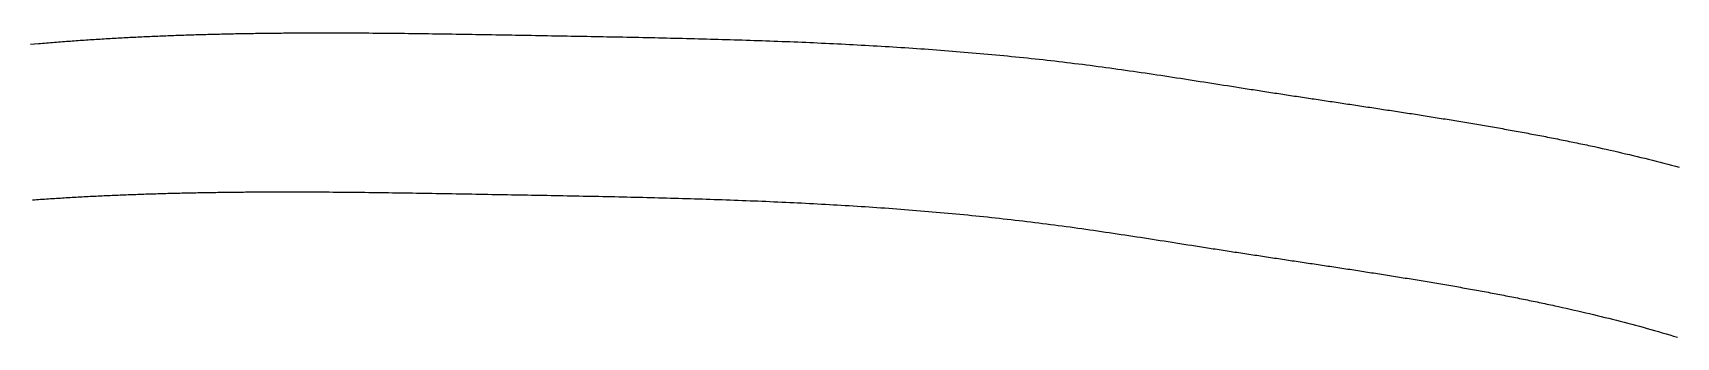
# Model space of a CAD drawing. Extents: x 0 to 145, y 2 to 120.
# Drawn here: x 62 to 103.29, y 13.56 to 21.22 of the extents above; entities that cross this region are included whole.
import ezdxf

# ---------------------------------------------------------------- set-up
doc = ezdxf.new("R2010")
doc.units = 0

# ---------------------------------------------------------------- blocks, each defined once
blk = doc.blocks.new('WIRE')
at = {"layer": 'CurvedLineMid', "color": 0}
for points in [[(61.991366, 17.017289), (62.041267, 17.02092)], [(62.041267, 17.02092), (62.091178, 17.024473)], [(62.091178, 17.024473), (62.141088, 17.028027)], [(62.141088, 17.028027), (62.191007, 17.031502)], [(62.191007, 17.031502), (62.240926, 17.034978)], [(62.240926, 17.034978), (62.290854, 17.038377)], [(62.290854, 17.038377), (62.340782, 17.041777)], [(62.340782, 17.041777), (62.390718, 17.0451)], [(62.390718, 17.0451), (62.440654, 17.048423)], [(62.440654, 17.048423), (62.490598, 17.051671)], [(62.490598, 17.051671), (62.540542, 17.054919)], [(62.540542, 17.054919), (62.590494, 17.058093)], [(62.590494, 17.058093), (62.640446, 17.061266)], [(62.640446, 17.061266), (62.690405, 17.064366)], [(62.690405, 17.064366), (62.740365, 17.067465)], [(62.740365, 17.067465), (62.790332, 17.070491)], [(62.790332, 17.070491), (62.840299, 17.073517)], [(62.840299, 17.073517), (62.890273, 17.076471)], [(62.890273, 17.076471), (62.940247, 17.079425)], [(62.940247, 17.079425), (62.990228, 17.082307)], [(62.990228, 17.082307), (63.040209, 17.085188)], [(63.040209, 17.085188), (63.090196, 17.087999)], [(63.090196, 17.087999), (63.140183, 17.090809)], [(63.140183, 17.090809), (63.190176, 17.093549)], [(63.190176, 17.093549), (63.24017, 17.096289)], [(63.24017, 17.096289), (63.290169, 17.098958)], [(63.290169, 17.098958), (63.340169, 17.101628)], [(63.340169, 17.101628), (63.390174, 17.104229)], [(63.390174, 17.104229), (63.440179, 17.10683)], [(63.440179, 17.10683), (63.49019, 17.109362)], [(63.49019, 17.109362), (63.540201, 17.111894)], [(63.540201, 17.111894), (63.590217, 17.114358)], [(63.590217, 17.114358), (63.640233, 17.116822)], [(63.640233, 17.116822), (63.690253, 17.119218)], [(63.690253, 17.119218), (63.740274, 17.121615)], [(63.740274, 17.121615), (63.7903, 17.123946)], [(63.7903, 17.123946), (63.840325, 17.126276)], [(63.840325, 17.126276), (63.890355, 17.12854)], [(63.890355, 17.12854), (63.940385, 17.130804)], [(63.940385, 17.130804), (63.99042, 17.133003)], [(63.99042, 17.133003), (64.040454, 17.135202)], [(64.040454, 17.135202), (64.090492, 17.137336)], [(64.090492, 17.137336), (64.14053, 17.139471)], [(64.14053, 17.139471), (64.190572, 17.141541)], [(64.190572, 17.141541), (64.240613, 17.143612)], [(64.240613, 17.143612), (64.290658, 17.145619)], [(64.290658, 17.145619), (64.340703, 17.147627)], [(64.340703, 17.147627), (64.390751, 17.149572)], [(64.390751, 17.149572), (64.440799, 17.151516)], [(64.440799, 17.151516), (64.49085, 17.153399)], [(64.49085, 17.153399), (64.540901, 17.155281)], [(64.540901, 17.155281), (64.590954, 17.157103)], [(64.590954, 17.157103), (64.641008, 17.158924)], [(64.641008, 17.158924), (64.691064, 17.160685)], [(64.691064, 17.160685), (64.74112, 17.162446)], [(64.74112, 17.162446), (64.791178, 17.164147)], [(64.791178, 17.164147), (64.841236, 17.165848)], [(64.841236, 17.165848), (64.891295, 17.167489)], [(64.891295, 17.167489), (64.941355, 17.169131)], [(64.941355, 17.169131), (64.991416, 17.170714)], [(64.991416, 17.170714), (65.041478, 17.172297)], [(65.041478, 17.172297), (65.09154, 17.173822)], [(65.09154, 17.173822), (65.141603, 17.175347)], [(65.141603, 17.175347), (65.191666, 17.176815)], [(65.191666, 17.176815), (65.24173, 17.178283)], [(65.24173, 17.178283), (65.291794, 17.179694)], [(65.291794, 17.179694), (65.341858, 17.181105)], [(65.341858, 17.181105), (65.391923, 17.182461)], [(65.391923, 17.182461), (65.441988, 17.183816)], [(65.441988, 17.183816), (65.492053, 17.185116)], [(65.492053, 17.185116), (65.542118, 17.186416)], [(65.542118, 17.186416), (65.592183, 17.187662)], [(65.592183, 17.187662), (65.642248, 17.188907)], [(65.642248, 17.188907), (65.692312, 17.190099)], [(65.692312, 17.190099), (65.742377, 17.19129)], [(65.742377, 17.19129), (65.792441, 17.192428)], [(65.792441, 17.192428), (65.842505, 17.193567)], [(65.842505, 17.193567), (65.892568, 17.194653)], [(65.892568, 17.194653), (65.942632, 17.195738)], [(65.942632, 17.195738), (65.992694, 17.196772)], [(65.992694, 17.196772), (66.042756, 17.197806)], [(66.042756, 17.197806), (66.092816, 17.198788)], [(66.092816, 17.198788), (66.142877, 17.199771)], [(66.142877, 17.199771), (66.192937, 17.200702)], [(66.192937, 17.200702), (66.242996, 17.201634)], [(66.242996, 17.201634), (66.293053, 17.202516)], [(66.293053, 17.202516), (66.34311, 17.203398)], [(66.34311, 17.203398), (66.393165, 17.204231)], [(66.393165, 17.204231), (66.443221, 17.205064)], [(66.443221, 17.205064), (66.493274, 17.205848)], [(66.493274, 17.205848), (66.543326, 17.206632)], [(66.543326, 17.206632), (66.593376, 17.207368)], [(66.593376, 17.207368), (66.643426, 17.208104)], [(66.643426, 17.208104), (66.693473, 17.208793)], [(66.693473, 17.208793), (66.743521, 17.209482)], [(66.743521, 17.209482), (66.793565, 17.210124)], [(66.793565, 17.210124), (66.843609, 17.210767)], [(66.843609, 17.210767), (66.893649, 17.211363)], [(66.893649, 17.211363), (66.94369, 17.211959)], [(66.94369, 17.211959), (66.993726, 17.212511)], [(66.993726, 17.212511), (67.043763, 17.213062)], [(67.043763, 17.213062), (67.093796, 17.213569)], [(67.093796, 17.213569), (67.143829, 17.214075)], [(67.143829, 17.214075), (67.193857, 17.214537)], [(67.193857, 17.214537), (67.243886, 17.215)], [(67.243886, 17.215), (67.29391, 17.215419)], [(67.29391, 17.215419), (67.343934, 17.215839)], [(67.343934, 17.215839), (67.393953, 17.216216)], [(67.393953, 17.216216), (67.443973, 17.216592)], [(67.443973, 17.216592), (67.493987, 17.216927)], [(67.493987, 17.216927), (67.544001, 17.217262)], [(67.544001, 17.217262), (67.59401, 17.217555)], [(67.59401, 17.217555), (67.644019, 17.217849)], [(67.644019, 17.217849), (67.694023, 17.218102)], [(67.694023, 17.218102), (67.744026, 17.218355)], [(67.744026, 17.218355), (67.844021, 17.218781)], [(67.844021, 17.218781), (67.944005, 17.219128)], [(67.944005, 17.219128), (68.043975, 17.219399)], [(68.043975, 17.219399), (68.143932, 17.219593)], [(68.143932, 17.219593), (68.243876, 17.219713)], [(68.243876, 17.219713), (68.343805, 17.21976)], [(68.343805, 17.21976), (68.443719, 17.219735)], [(68.443719, 17.219735), (68.543618, 17.21964)], [(68.543618, 17.21964), (68.643502, 17.219475)], [(68.643502, 17.219475), (68.74337, 17.219243)], [(68.74337, 17.219243), (68.843224, 17.218944)], [(68.843224, 17.218944), (68.943063, 17.21858)], [(68.943063, 17.21858), (69.042888, 17.218154)], [(69.042888, 17.218154), (69.1427, 17.217665)], [(69.1427, 17.217665), (69.242499, 17.217116)], [(69.242499, 17.217116), (69.342286, 17.216508)], [(69.342286, 17.216508), (69.442061, 17.215842)], [(69.442061, 17.215842), (69.541825, 17.21512)], [(69.541825, 17.21512), (69.641577, 17.214344)], [(69.641577, 17.214344), (69.74132, 17.213514)], [(69.74132, 17.213514), (69.841052, 17.212633)], [(69.841052, 17.212633), (69.940775, 17.211702)], [(69.940775, 17.211702), (70.040489, 17.210722)], [(70.040489, 17.210722), (70.140194, 17.209694)], [(70.140194, 17.209694), (70.239892, 17.208621)], [(70.239892, 17.208621), (70.339582, 17.207503)], [(70.339582, 17.207503), (70.439265, 17.206343)], [(70.439265, 17.206343), (70.538941, 17.205141)], [(70.538941, 17.205141), (70.638612, 17.203898)], [(70.638612, 17.203898), (70.738277, 17.202618)], [(70.738277, 17.202618), (70.837937, 17.2013)], [(70.837937, 17.2013), (70.937592, 17.199946)], [(70.937592, 17.199946), (71.037243, 17.198559)], [(71.037243, 17.198559), (71.136891, 17.197138)], [(71.136891, 17.197138), (71.236535, 17.195686)], [(71.236535, 17.195686), (71.336177, 17.194205)], [(71.336177, 17.194205), (71.435817, 17.192695)], [(71.435817, 17.192695), (71.535455, 17.191158)], [(71.535455, 17.191158), (71.635092, 17.189596)], [(71.635092, 17.189596), (71.734729, 17.18801)], [(71.734729, 17.18801), (71.834365, 17.186401)], [(71.834365, 17.186401), (71.934001, 17.184771)], [(71.934001, 17.184771), (72.033638, 17.183121)], [(72.033638, 17.183121), (72.133277, 17.181454)], [(72.133277, 17.181454), (72.232917, 17.179769)], [(72.232917, 17.179769), (72.33256, 17.17807)], [(72.33256, 17.17807), (72.432205, 17.176356)], [(72.432205, 17.176356), (72.531853, 17.17463)], [(72.531853, 17.17463), (72.631505, 17.172894)], [(72.631505, 17.172894), (72.731162, 17.171148)], [(72.731162, 17.171148), (72.830823, 17.169394)], [(72.830823, 17.169394), (72.930489, 17.167633)], [(72.930489, 17.167633), (73.030161, 17.165867)], [(73.030161, 17.165867), (73.129839, 17.164098)], [(73.129839, 17.164098), (73.229523, 17.162327)], [(73.229523, 17.162327), (73.329215, 17.160555)], [(73.329215, 17.160555), (73.428914, 17.158784)], [(73.428914, 17.158784), (73.528622, 17.157015)], [(73.528622, 17.157015), (73.628338, 17.155249)], [(73.628338, 17.155249), (73.728062, 17.153487)], [(73.728062, 17.153487), (73.827795, 17.151727)], [(73.827795, 17.151727), (73.927536, 17.149968)], [(73.927536, 17.149968), (74.027284, 17.148208)], [(74.027284, 17.148208), (74.127041, 17.146447)], [(74.127041, 17.146447), (74.226804, 17.144683)], [(74.226804, 17.144683), (74.326575, 17.142916)], [(74.326575, 17.142916), (74.426353, 17.141144)], [(74.426353, 17.141144), (74.526137, 17.139365)], [(74.526137, 17.139365), (74.625928, 17.137579)], [(74.625928, 17.137579), (74.725725, 17.135785)], [(74.725725, 17.135785), (74.825528, 17.133981)], [(74.825528, 17.133981), (74.925337, 17.132166)], [(74.925337, 17.132166), (75.025151, 17.130339)], [(75.025151, 17.130339), (75.124971, 17.128499)], [(75.124971, 17.128499), (75.224795, 17.126644)], [(75.224795, 17.126644), (75.324625, 17.124774)], [(75.324625, 17.124774), (75.424459, 17.122887)], [(75.424459, 17.122887), (75.524297, 17.120983)], [(75.524297, 17.120983), (75.62414, 17.119059)], [(75.62414, 17.119059), (75.723986, 17.117114)], [(75.723986, 17.117114), (75.823836, 17.115149)], [(75.823836, 17.115149), (75.92369, 17.113161)], [(75.92369, 17.113161), (76.023546, 17.111149)], [(76.023546, 17.111149), (76.123406, 17.109112)], [(76.123406, 17.109112), (76.223268, 17.107048)], [(76.223268, 17.107048), (76.323133, 17.104958)], [(76.323133, 17.104958), (76.423, 17.102839)], [(76.423, 17.102839), (76.52287, 17.10069)], [(76.52287, 17.10069), (76.62274, 17.098511)], [(76.62274, 17.098511), (76.722613, 17.096299)], [(76.722613, 17.096299), (76.822487, 17.094054)], [(76.822487, 17.094054), (76.922362, 17.091775)], [(76.922362, 17.091775), (77.022237, 17.089461)], [(77.022237, 17.089461), (77.122114, 17.087109)], [(77.122114, 17.087109), (77.221991, 17.08472)], [(77.221991, 17.08472), (77.321868, 17.082291)], [(77.321868, 17.082291), (77.421744, 17.079823)], [(77.421744, 17.079823), (77.521621, 17.077312)], [(77.521621, 17.077312), (77.621497, 17.07476)], [(77.621497, 17.07476), (77.721372, 17.072163)], [(77.721372, 17.072163), (77.821247, 17.069521)], [(77.821247, 17.069521), (77.92112, 17.066834)], [(77.92112, 17.066834), (78.020991, 17.064099)], [(78.020991, 17.064099), (78.120861, 17.061315)], [(78.120861, 17.061315), (78.220729, 17.058482)], [(78.220729, 17.058482), (78.320595, 17.055598)], [(78.320595, 17.055598), (78.420458, 17.052662)], [(78.420458, 17.052662), (78.520319, 17.049672)], [(78.520319, 17.049672), (78.620177, 17.046629)], [(78.620177, 17.046629), (78.720032, 17.043529)], [(78.720032, 17.043529), (78.819883, 17.040373)], [(78.819883, 17.040373), (78.919731, 17.037159)], [(78.919731, 17.037159), (79.019575, 17.033886)], [(79.019575, 17.033886), (79.119416, 17.030553)], [(79.119416, 17.030553), (79.219251, 17.027158)], [(79.219251, 17.027158), (79.319083, 17.023701)], [(79.319083, 17.023701), (79.41891, 17.02018)], [(79.41891, 17.02018), (79.518731, 17.016594)], [(79.518731, 17.016594), (79.618548, 17.012942)], [(79.618548, 17.012942), (79.718359, 17.009222)], [(79.718359, 17.009222), (79.818164, 17.005434)], [(79.818164, 17.005434), (79.917964, 17.001576)], [(79.917964, 17.001576), (80.017757, 16.997648)], [(80.017757, 16.997648), (80.117544, 16.993647)], [(80.117544, 16.993647), (80.217325, 16.989573)], [(80.217325, 16.989573), (80.317099, 16.985425)], [(80.317099, 16.985425), (80.416865, 16.981201)], [(80.416865, 16.981201), (80.516625, 16.976901)], [(80.516625, 16.976901), (80.616377, 16.972522)], [(80.616377, 16.972522), (80.716121, 16.968065)], [(80.716121, 16.968065), (80.815857, 16.963527)], [(80.815857, 16.963527), (80.915585, 16.958908)], [(80.915585, 16.958908), (81.015304, 16.954206)], [(81.015304, 16.954206), (81.115015, 16.94942)], [(81.115015, 16.94942), (81.214717, 16.94455)], [(81.214717, 16.94455), (81.31441, 16.939593)], [(81.31441, 16.939593), (81.414093, 16.934549)], [(81.414093, 16.934549), (81.513767, 16.929417)], [(81.513767, 16.929417), (81.613431, 16.924194)], [(81.613431, 16.924194), (81.713085, 16.918881)], [(81.713085, 16.918881), (81.812728, 16.913476)], [(81.812728, 16.913476), (81.912361, 16.907978)], [(81.912361, 16.907978), (82.011983, 16.902385)], [(82.011983, 16.902385), (82.111595, 16.896697)], [(82.111595, 16.896697), (82.211195, 16.890912)], [(82.211195, 16.890912), (82.310783, 16.885029)], [(82.310783, 16.885029), (82.41036, 16.879047)], [(82.41036, 16.879047), (82.509925, 16.872965)], [(82.509925, 16.872965), (82.609477, 16.866782)], [(82.609477, 16.866782), (82.709018, 16.860495)], [(82.709018, 16.860495), (82.808546, 16.854105)], [(82.808546, 16.854105), (82.90806, 16.84761)], [(82.90806, 16.84761), (83.007562, 16.841009)], [(83.007562, 16.841009), (83.10705, 16.834301)], [(83.10705, 16.834301), (83.206525, 16.827484)], [(83.206525, 16.827484), (83.305986, 16.820557)], [(83.305986, 16.820557), (83.405433, 16.81352)], [(83.405433, 16.81352), (83.504866, 16.80637)], [(83.504866, 16.80637), (83.604284, 16.799108)], [(83.604284, 16.799108), (83.703688, 16.791731)], [(83.703688, 16.791731), (83.803076, 16.784238)], [(83.803076, 16.784238), (83.90245, 16.776629)], [(83.90245, 16.776629), (84.001808, 16.768902)], [(84.001808, 16.768902), (84.10115, 16.761055)], [(84.10115, 16.761055), (84.200476, 16.753089)], [(84.200476, 16.753089), (84.299787, 16.745001)], [(84.299787, 16.745001), (84.399081, 16.73679)], [(84.399081, 16.73679), (84.498358, 16.728456)], [(84.498358, 16.728456), (84.597619, 16.719996)], [(84.597619, 16.719996), (84.696862, 16.711411)], [(84.696862, 16.711411), (84.796088, 16.702698)], [(84.796088, 16.702698), (84.895297, 16.693857)], [(84.895297, 16.693857), (84.994488, 16.684886)], [(84.994488, 16.684886), (85.093661, 16.675784)], [(85.093661, 16.675784), (85.192815, 16.66655)], [(85.192815, 16.66655), (85.291952, 16.657183)], [(85.291952, 16.657183), (85.391069, 16.647682)], [(85.391069, 16.647682), (85.490168, 16.638045)], [(85.490168, 16.638045), (85.589247, 16.628271)], [(85.589247, 16.628271), (85.688308, 16.61836)], [(85.688308, 16.61836), (85.787348, 16.608309)], [(85.787348, 16.608309), (85.886369, 16.598118)], [(85.886369, 16.598118), (85.985369, 16.587786)], [(85.985369, 16.587786), (86.08435, 16.577311)], [(86.08435, 16.577311), (86.183309, 16.566692)], [(86.183309, 16.566692), (86.282248, 16.555929)], [(86.282248, 16.555929), (86.381166, 16.545019)], [(86.381166, 16.545019), (86.480063, 16.533962)], [(86.480063, 16.533962), (86.578938, 16.522756)], [(86.578938, 16.522756), (86.677792, 16.511401)], [(86.677792, 16.511401), (86.776624, 16.499895)], [(86.776624, 16.499895), (86.875433, 16.488237)], [(86.875433, 16.488237), (86.97422, 16.476425)], [(86.97422, 16.476425), (87.072984, 16.46446)], [(87.072984, 16.46446), (87.171726, 16.452339)], [(87.171726, 16.452339), (87.270444, 16.440061)], [(87.270444, 16.440061), (87.369139, 16.427625)], [(87.369139, 16.427625), (87.467811, 16.41503)], [(87.467811, 16.41503), (87.56646, 16.402278)], [(87.56646, 16.402278), (87.665086, 16.389372)], [(87.665086, 16.389372), (87.763693, 16.376317)], [(87.763693, 16.376317), (87.86228, 16.363117)], [(87.86228, 16.363117), (87.96085, 16.349778)], [(87.96085, 16.349778), (88.059403, 16.336302)], [(88.059403, 16.336302), (88.157942, 16.322695)], [(88.157942, 16.322695), (88.256467, 16.308961)], [(88.256467, 16.308961), (88.35498, 16.295104)], [(88.35498, 16.295104), (88.453482, 16.281129)], [(88.453482, 16.281129), (88.551975, 16.267041)], [(88.551975, 16.267041), (88.650459, 16.252843)], [(88.650459, 16.252843), (88.748937, 16.238539)], [(88.748937, 16.238539), (88.84741, 16.224135)], [(88.84741, 16.224135), (88.945879, 16.209635)], [(88.945879, 16.209635), (89.044345, 16.195043)], [(89.044345, 16.195043), (89.14281, 16.180364)], [(89.14281, 16.180364), (89.241275, 16.165601)], [(89.241275, 16.165601), (89.339741, 16.15076)], [(89.339741, 16.15076), (89.438211, 16.135845)], [(89.438211, 16.135845), (89.536684, 16.12086)], [(89.536684, 16.12086), (89.635164, 16.105809)], [(89.635164, 16.105809), (89.73365, 16.090697)], [(89.73365, 16.090697), (89.832144, 16.075529)], [(89.832144, 16.075529), (89.930649, 16.060308)], [(89.930649, 16.060308), (90.029164, 16.04504)], [(90.029164, 16.04504), (90.127692, 16.029727)], [(90.127692, 16.029727), (90.226234, 16.014376)], [(90.226234, 16.014376), (90.324791, 15.99899)], [(90.324791, 15.99899), (90.423364, 15.983574)], [(90.423364, 15.983574), (90.521956, 15.968132)], [(90.521956, 15.968132), (90.620567, 15.952669)], [(90.620567, 15.952669), (90.719198, 15.937188)], [(90.719198, 15.937188), (90.817851, 15.921695)], [(90.817851, 15.921695), (90.916528, 15.906193)], [(90.916528, 15.906193), (91.01523, 15.890688)], [(91.01523, 15.890688), (91.113957, 15.875183)], [(91.113957, 15.875183), (91.212713, 15.859683)], [(91.212713, 15.859683), (91.311497, 15.844192)], [(91.311497, 15.844192), (91.360904, 15.836453)], [(91.360904, 15.836453), (91.410311, 15.828715)], [(91.410311, 15.828715), (91.459734, 15.820986)], [(91.459734, 15.820986), (91.509157, 15.813256)], [(91.509157, 15.813256), (91.558596, 15.805538)], [(91.558596, 15.805538), (91.608036, 15.79782)], [(91.608036, 15.79782), (91.657493, 15.790115)], [(91.657493, 15.790115), (91.706949, 15.78241)], [(91.706949, 15.78241), (91.756423, 15.774721)], [(91.756423, 15.774721), (91.805898, 15.767032)], [(91.805898, 15.767032), (91.855391, 15.75936)], [(91.855391, 15.75936), (91.904884, 15.751689)], [(91.904884, 15.751689), (91.954397, 15.744037)], [(91.954397, 15.744037), (92.003909, 15.736386)], [(92.003909, 15.736386), (92.053441, 15.728757)], [(92.053441, 15.728757), (92.102973, 15.721128)], [(92.102973, 15.721128), (92.152524, 15.71352)], [(92.152524, 15.71352), (92.202076, 15.705912)], [(92.202076, 15.705912), (92.251647, 15.698325)], [(92.251647, 15.698325), (92.301217, 15.690737)], [(92.301217, 15.690737), (92.350806, 15.683168)], [(92.350806, 15.683168), (92.400394, 15.675599)], [(92.400394, 15.675599), (92.45, 15.668048)], [(92.45, 15.668048), (92.499606, 15.660497)], [(92.499606, 15.660497), (92.549229, 15.652961)], [(92.549229, 15.652961), (92.598852, 15.645426)], [(92.598852, 15.645426), (92.648491, 15.637905)], [(92.648491, 15.637905), (92.69813, 15.630384)], [(92.69813, 15.630384), (92.747784, 15.622876)], [(92.747784, 15.622876), (92.797438, 15.615368)], [(92.797438, 15.615368), (92.847108, 15.607871)], [(92.847108, 15.607871), (92.896777, 15.600375)], [(92.896777, 15.600375), (92.94646, 15.592889)], [(92.94646, 15.592889), (92.996143, 15.585403)], [(92.996143, 15.585403), (93.04584, 15.577926)], [(93.04584, 15.577926), (93.095537, 15.570449)], [(93.095537, 15.570449), (93.145246, 15.56298)], [(93.145246, 15.56298), (93.194956, 15.55551)], [(93.194956, 15.55551), (93.244677, 15.548046)], [(93.244677, 15.548046), (93.294399, 15.540582)], [(93.294399, 15.540582), (93.344132, 15.533123)], [(93.344132, 15.533123), (93.393864, 15.525664)], [(93.393864, 15.525664), (93.443608, 15.518208)], [(93.443608, 15.518208), (93.493352, 15.510752)], [(93.493352, 15.510752), (93.543105, 15.503298)], [(93.543105, 15.503298), (93.592859, 15.495843)], [(93.592859, 15.495843), (93.642622, 15.488389)], [(93.642622, 15.488389), (93.692385, 15.480935)], [(93.692385, 15.480935), (93.742156, 15.47348)], [(93.742156, 15.47348), (93.791928, 15.466025)], [(93.791928, 15.466025), (93.841707, 15.458567)], [(93.841707, 15.458567), (93.891487, 15.45111)], [(93.891487, 15.45111), (93.941273, 15.443649)], [(93.941273, 15.443649), (93.99106, 15.436187)], [(93.99106, 15.436187), (94.040853, 15.428721)], [(94.040853, 15.428721), (94.090647, 15.421254)], [(94.090647, 15.421254), (94.140446, 15.41378)], [(94.140446, 15.41378), (94.190246, 15.406306)], [(94.190246, 15.406306), (94.24005, 15.398824)], [(94.24005, 15.398824), (94.289855, 15.391343)], [(94.289855, 15.391343), (94.339664, 15.383852)], [(94.339664, 15.383852), (94.389474, 15.37636)], [(94.389474, 15.37636), (94.439287, 15.368858)], [(94.439287, 15.368858), (94.4891, 15.361355)], [(94.4891, 15.361355), (94.538916, 15.35384)], [(94.538916, 15.35384), (94.588733, 15.346325)], [(94.588733, 15.346325), (94.638552, 15.338796)], [(94.638552, 15.338796), (94.688371, 15.331267)], [(94.688371, 15.331267), (94.738191, 15.323723)], [(94.738191, 15.323723), (94.788012, 15.316179)], [(94.788012, 15.316179), (94.837834, 15.308618)], [(94.837834, 15.308618), (94.887656, 15.301057)], [(94.887656, 15.301057), (94.937478, 15.293479)], [(94.937478, 15.293479), (94.987301, 15.2859)], [(94.987301, 15.2859), (95.037124, 15.278301)], [(95.037124, 15.278301), (95.086946, 15.270703)], [(95.086946, 15.270703), (95.136767, 15.263084)], [(95.136767, 15.263084), (95.186588, 15.255464)], [(95.186588, 15.255464), (95.236408, 15.247822)], [(95.236408, 15.247822), (95.286228, 15.24018)], [(95.286228, 15.24018), (95.336045, 15.232515)], [(95.336045, 15.232515), (95.385863, 15.224849)], [(95.385863, 15.224849), (95.435678, 15.217158)], [(95.435678, 15.217158), (95.485493, 15.209467)], [(95.485493, 15.209467), (95.535304, 15.20175)], [(95.535304, 15.20175), (95.585115, 15.194032)], [(95.585115, 15.194032), (95.634922, 15.186286)], [(95.634922, 15.186286), (95.684729, 15.17854)], [(95.684729, 15.17854), (95.734531, 15.170765)], [(95.734531, 15.170765), (95.784333, 15.16299)], [(95.784333, 15.16299), (95.83413, 15.155184)], [(95.83413, 15.155184), (95.883926, 15.147378)], [(95.883926, 15.147378), (95.933717, 15.139539)], [(95.933717, 15.139539), (95.983507, 15.131701)], [(95.983507, 15.131701), (96.03329, 15.123829)], [(96.03329, 15.123829), (96.083073, 15.115957)], [(96.083073, 15.115957), (96.132848, 15.10805)], [(96.132848, 15.10805), (96.182624, 15.100143)], [(96.182624, 15.100143), (96.232391, 15.092199)], [(96.232391, 15.092199), (96.282158, 15.084255)], [(96.282158, 15.084255), (96.331917, 15.076273)], [(96.331917, 15.076273), (96.381675, 15.068291)], [(96.381675, 15.068291), (96.431423, 15.06027)], [(96.431423, 15.06027), (96.481172, 15.052249)], [(96.481172, 15.052249), (96.53091, 15.044187)], [(96.53091, 15.044187), (96.580648, 15.036125)], [(96.580648, 15.036125), (96.630375, 15.028021)], [(96.630375, 15.028021), (96.680102, 15.019916)], [(96.680102, 15.019916), (96.729817, 15.011768)], [(96.729817, 15.011768), (96.779533, 15.00362)], [(96.779533, 15.00362), (96.829236, 14.995427)], [(96.829236, 14.995427), (96.878939, 14.987234)], [(96.878939, 14.987234), (96.928629, 14.978994)], [(96.928629, 14.978994), (96.978319, 14.970754)], [(96.978319, 14.970754), (97.027995, 14.962466)], [(97.027995, 14.962466), (97.077671, 14.954179)], [(97.077671, 14.954179), (97.127332, 14.945842)], [(97.127332, 14.945842), (97.176994, 14.937505)], [(97.176994, 14.937505), (97.226641, 14.929118)], [(97.226641, 14.929118), (97.276287, 14.92073)], [(97.276287, 14.92073), (97.325918, 14.91229)], [(97.325918, 14.91229), (97.375549, 14.90385)], [(97.375549, 14.90385), (97.425163, 14.895357)], [(97.425163, 14.895357), (97.474777, 14.886863)], [(97.474777, 14.886863), (97.524374, 14.878315)], [(97.524374, 14.878315), (97.573972, 14.869766)], [(97.573972, 14.869766), (97.623551, 14.861161)], [(97.623551, 14.861161), (97.67313, 14.852556)], [(97.67313, 14.852556), (97.722691, 14.843893)], [(97.722691, 14.843893), (97.772252, 14.83523)], [(97.772252, 14.83523), (97.821793, 14.826508)], [(97.821793, 14.826508), (97.871335, 14.817786)], [(97.871335, 14.817786), (97.920857, 14.809003)], [(97.920857, 14.809003), (97.970379, 14.80022)], [(97.970379, 14.80022), (98.01988, 14.791375)], [(98.01988, 14.791375), (98.069381, 14.78253)], [(98.069381, 14.78253), (98.118861, 14.773622)], [(98.118861, 14.773622), (98.168341, 14.764713)], [(98.168341, 14.764713), (98.217799, 14.75574)], [(98.217799, 14.75574), (98.267257, 14.746766)], [(98.267257, 14.746766), (98.316693, 14.737726)], [(98.316693, 14.737726), (98.366128, 14.728686)], [(98.366128, 14.728686), (98.41554, 14.719578)], [(98.41554, 14.719578), (98.464952, 14.71047)], [(98.464952, 14.71047), (98.51434, 14.701293)], [(98.51434, 14.701293), (98.563728, 14.692116)], [(98.563728, 14.692116), (98.613091, 14.682868)], [(98.613091, 14.682868), (98.662455, 14.673621)], [(98.662455, 14.673621), (98.711793, 14.664302)], [(98.711793, 14.664302), (98.761132, 14.654982)], [(98.761132, 14.654982), (98.810445, 14.645589)], [(98.810445, 14.645589), (98.859757, 14.636195)], [(98.859757, 14.636195), (98.909042, 14.626727)], [(98.909042, 14.626727), (98.958328, 14.617259)], [(98.958328, 14.617259), (99.007586, 14.607715)], [(99.007586, 14.607715), (99.056844, 14.59817)], [(99.056844, 14.59817), (99.106075, 14.588548)], [(99.106075, 14.588548), (99.155305, 14.578926)], [(99.155305, 14.578926), (99.204506, 14.569225)], [(99.204506, 14.569225), (99.253708, 14.559523)], [(99.253708, 14.559523), (99.30288, 14.549741)], [(99.30288, 14.549741), (99.352052, 14.53996)], [(99.352052, 14.53996), (99.401194, 14.530096)], [(99.401194, 14.530096), (99.450336, 14.520232)], [(99.450336, 14.520232), (99.499448, 14.510284)], [(99.499448, 14.510284), (99.548559, 14.500337)], [(99.548559, 14.500337), (99.597639, 14.490305)], [(99.597639, 14.490305), (99.646719, 14.480273)], [(99.646719, 14.480273), (99.695767, 14.470154)], [(99.695767, 14.470154), (99.744814, 14.460036)], [(99.744814, 14.460036), (99.79383, 14.44983)], [(99.79383, 14.44983), (99.842845, 14.439624)], [(99.842845, 14.439624), (99.891826, 14.429329)], [(99.891826, 14.429329), (99.940808, 14.419034)], [(99.940808, 14.419034), (99.989756, 14.408648)], [(99.989756, 14.408648), (100.038703, 14.398262)], [(100.038703, 14.398262), (100.087615, 14.387785)], [(100.087615, 14.387785), (100.136528, 14.377307)], [(100.136528, 14.377307), (100.185405, 14.366736)], [(100.185405, 14.366736), (100.234282, 14.356165)], [(100.234282, 14.356165), (100.331964, 14.334833)], [(100.331964, 14.334833), (100.429572, 14.313309)], [(100.429572, 14.313309), (100.527105, 14.29159)], [(100.527105, 14.29159), (100.624562, 14.269673)], [(100.624562, 14.269673), (100.721941, 14.247555)], [(100.721941, 14.247555), (100.819241, 14.225233)], [(100.819241, 14.225233), (100.91646, 14.202705)], [(100.91646, 14.202705), (101.013597, 14.179967)], [(101.013597, 14.179967), (101.110651, 14.157017)], [(101.110651, 14.157017), (101.207621, 14.133851)], [(101.207621, 14.133851), (101.304505, 14.110468)], [(101.304505, 14.110468), (101.401301, 14.086864)], [(101.401301, 14.086864), (101.498009, 14.063037)], [(101.498009, 14.063037), (101.594626, 14.038983)], [(101.594626, 14.038983), (101.691153, 14.014699)], [(101.691153, 14.014699), (101.787586, 13.990184)], [(101.787586, 13.990184), (101.883926, 13.965434)], [(101.883926, 13.965434), (101.98017, 13.940445)], [(101.98017, 13.940445), (102.076317, 13.915216)], [(102.076317, 13.915216), (102.172366, 13.889744)], [(102.172366, 13.889744), (102.268316, 13.864025)], [(102.268316, 13.864025), (102.364164, 13.838058)], [(102.364164, 13.838058), (102.459911, 13.811838)], [(102.459911, 13.811838), (102.555553, 13.785363)], [(102.555553, 13.785363), (102.651091, 13.758631)], [(102.651091, 13.758631), (102.746523, 13.731638)], [(102.746523, 13.731638), (102.841847, 13.704382)], [(102.841847, 13.704382), (102.937061, 13.676859)], [(102.937061, 13.676859), (103.032166, 13.649068)], [(103.032166, 13.649068), (103.127158, 13.621005)], [(103.127158, 13.621005), (103.222038, 13.592667)], [(103.222038, 13.592667), (103.316803, 13.564051)]]:
    blk.add_lwpolyline(points, dxfattribs=at)
blk = doc.blocks.new('WIRE037')
at = {"layer": 'CurvedLineMid', "color": 0}
for points in [[(63.540542, 21.054919), (63.590494, 21.058093)], [(63.590494, 21.058093), (63.640446, 21.061266)], [(63.640446, 21.061266), (63.690405, 21.064366)], [(63.690405, 21.064366), (63.740365, 21.067465)], [(63.740365, 21.067465), (63.790332, 21.070491)], [(63.790332, 21.070491), (63.840299, 21.073517)], [(63.840299, 21.073517), (63.890273, 21.076471)], [(63.890273, 21.076471), (63.940247, 21.079425)], [(63.940247, 21.079425), (63.990228, 21.082307)], [(63.990228, 21.082307), (64.040209, 21.085188)], [(64.040209, 21.085188), (64.090196, 21.087999)], [(64.090196, 21.087999), (64.140183, 21.090809)], [(64.140183, 21.090809), (64.190177, 21.093549)], [(64.190177, 21.093549), (64.24017, 21.096289)], [(64.24017, 21.096289), (64.29017, 21.098958)], [(64.29017, 21.098958), (64.340169, 21.101628)], [(64.340169, 21.101628), (64.390174, 21.104229)], [(64.390174, 21.104229), (64.440179, 21.10683)], [(64.440179, 21.10683), (64.49019, 21.109362)], [(64.49019, 21.109362), (64.540201, 21.111894)], [(64.540201, 21.111894), (64.590217, 21.114358)], [(64.590217, 21.114358), (64.640233, 21.116822)], [(64.640233, 21.116822), (64.690253, 21.119218)], [(64.690253, 21.119218), (64.740274, 21.121615)], [(64.740274, 21.121615), (64.7903, 21.123946)], [(64.7903, 21.123946), (64.840325, 21.126276)], [(64.840325, 21.126276), (64.890355, 21.12854)], [(64.890355, 21.12854), (64.940385, 21.130804)], [(64.940385, 21.130804), (64.99042, 21.133003)], [(64.99042, 21.133003), (65.040454, 21.135202)], [(65.040454, 21.135202), (65.090492, 21.137336)], [(65.090492, 21.137336), (65.14053, 21.139471)], [(65.14053, 21.139471), (65.190572, 21.141541)], [(65.190572, 21.141541), (65.240613, 21.143612)], [(65.240613, 21.143612), (65.290658, 21.145619)], [(65.290658, 21.145619), (65.340703, 21.147627)], [(65.340703, 21.147627), (65.390751, 21.149572)], [(65.390751, 21.149572), (65.440799, 21.151516)], [(65.440799, 21.151516), (65.49085, 21.153399)], [(65.49085, 21.153399), (65.540901, 21.155281)], [(65.540901, 21.155281), (65.590954, 21.157103)], [(65.590954, 21.157103), (65.641008, 21.158924)], [(65.641008, 21.158924), (65.691064, 21.160685)], [(65.691064, 21.160685), (65.74112, 21.162446)], [(65.74112, 21.162446), (65.791178, 21.164147)], [(65.791178, 21.164147), (65.841236, 21.165848)], [(65.841236, 21.165848), (65.891295, 21.167489)], [(65.891295, 21.167489), (65.941355, 21.169131)], [(65.941355, 21.169131), (65.991416, 21.170714)], [(65.991416, 21.170714), (66.041478, 21.172297)], [(66.041478, 21.172297), (66.09154, 21.173822)], [(66.09154, 21.173822), (66.141603, 21.175347)], [(66.141603, 21.175347), (66.191666, 21.176815)], [(66.191666, 21.176815), (66.24173, 21.178283)], [(66.24173, 21.178283), (66.291794, 21.179694)], [(66.291794, 21.179694), (66.341858, 21.181105)], [(66.341858, 21.181105), (66.391923, 21.182461)], [(66.391923, 21.182461), (66.441988, 21.183816)], [(66.441988, 21.183816), (66.492053, 21.185116)], [(66.492053, 21.185116), (66.542118, 21.186416)], [(66.542118, 21.186416), (66.592183, 21.187662)], [(66.592183, 21.187662), (66.642248, 21.188907)], [(66.642248, 21.188907), (66.692312, 21.190099)], [(66.692312, 21.190099), (66.742377, 21.19129)], [(66.742377, 21.19129), (66.792441, 21.192428)], [(66.792441, 21.192428), (66.842505, 21.193567)], [(66.842505, 21.193567), (66.892568, 21.194653)], [(66.892568, 21.194653), (66.942632, 21.195738)], [(66.942632, 21.195738), (66.992694, 21.196772)], [(66.992694, 21.196772), (67.042756, 21.197806)], [(67.042756, 21.197806), (67.092816, 21.198788)], [(67.092816, 21.198788), (67.142877, 21.199771)], [(67.142877, 21.199771), (67.192937, 21.200702)], [(67.192937, 21.200702), (67.242996, 21.201634)], [(67.242996, 21.201634), (67.293053, 21.202516)], [(67.293053, 21.202516), (67.34311, 21.203398)], [(67.34311, 21.203398), (67.393165, 21.204231)], [(67.393165, 21.204231), (67.443221, 21.205064)], [(67.443221, 21.205064), (67.493274, 21.205848)], [(67.493274, 21.205848), (67.543326, 21.206632)], [(67.543326, 21.206632), (67.593376, 21.207368)], [(67.593376, 21.207368), (67.643426, 21.208104)], [(67.643426, 21.208104), (67.693473, 21.208793)], [(67.693473, 21.208793), (67.743521, 21.209482)], [(67.743521, 21.209482), (67.793565, 21.210124)], [(67.793565, 21.210124), (67.843609, 21.210767)], [(67.843609, 21.210767), (67.893649, 21.211363)], [(67.893649, 21.211363), (67.94369, 21.211959)], [(67.94369, 21.211959), (67.993726, 21.212511)], [(67.993726, 21.212511), (68.043763, 21.213062)], [(68.043763, 21.213062), (68.093796, 21.213569)], [(68.093796, 21.213569), (68.143829, 21.214075)], [(68.143829, 21.214075), (68.193857, 21.214537)], [(68.193857, 21.214537), (68.243886, 21.215)], [(68.243886, 21.215), (68.29391, 21.215419)], [(68.29391, 21.215419), (68.343934, 21.215839)], [(68.343934, 21.215839), (68.393953, 21.216216)], [(68.393953, 21.216216), (68.443973, 21.216592)], [(68.443973, 21.216592), (68.493987, 21.216927)], [(68.493987, 21.216927), (68.544001, 21.217262)], [(68.544001, 21.217262), (68.59401, 21.217555)], [(68.59401, 21.217555), (68.644019, 21.217849)], [(68.644019, 21.217849), (68.694023, 21.218102)], [(68.694023, 21.218102), (68.744026, 21.218355)], [(68.744026, 21.218355), (68.844021, 21.218781)], [(68.844021, 21.218781), (68.944005, 21.219128)], [(68.944005, 21.219128), (69.043975, 21.219399)], [(69.043975, 21.219399), (69.143932, 21.219593)], [(69.143932, 21.219593), (69.243876, 21.219713)], [(69.243876, 21.219713), (69.343805, 21.21976)], [(69.343805, 21.21976), (69.443719, 21.219735)], [(69.443719, 21.219735), (69.543618, 21.21964)], [(69.543618, 21.21964), (69.643502, 21.219475)], [(69.643502, 21.219475), (69.74337, 21.219243)], [(69.74337, 21.219243), (69.843224, 21.218944)], [(69.843224, 21.218944), (69.943063, 21.21858)], [(69.943063, 21.21858), (70.042888, 21.218154)], [(70.042888, 21.218154), (70.1427, 21.217665)], [(70.1427, 21.217665), (70.242499, 21.217116)], [(70.242499, 21.217116), (70.342286, 21.216508)], [(70.342286, 21.216508), (70.442061, 21.215842)], [(70.442061, 21.215842), (70.541825, 21.21512)], [(70.541825, 21.21512), (70.641577, 21.214344)], [(70.641577, 21.214344), (70.74132, 21.213514)], [(70.74132, 21.213514), (70.841052, 21.212633)], [(70.841052, 21.212633), (70.940775, 21.211702)], [(70.940775, 21.211702), (71.040489, 21.210722)], [(71.040489, 21.210722), (71.140194, 21.209694)], [(71.140194, 21.209694), (71.239892, 21.208621)], [(71.239892, 21.208621), (71.339582, 21.207503)], [(71.339582, 21.207503), (71.439265, 21.206343)], [(71.439265, 21.206343), (71.538941, 21.205141)], [(71.538941, 21.205141), (71.638612, 21.203898)], [(71.638612, 21.203898), (71.738277, 21.202618)], [(71.738277, 21.202618), (71.837937, 21.2013)], [(71.837937, 21.2013), (71.937592, 21.199946)], [(71.937592, 21.199946), (72.037243, 21.198559)], [(72.037243, 21.198559), (72.136891, 21.197138)], [(72.136891, 21.197138), (72.236535, 21.195686)], [(72.236535, 21.195686), (72.336177, 21.194205)], [(72.336177, 21.194205), (72.435817, 21.192695)], [(72.435817, 21.192695), (72.535455, 21.191158)], [(72.535455, 21.191158), (72.635092, 21.189596)], [(72.635092, 21.189596), (72.734729, 21.18801)], [(72.734729, 21.18801), (72.834365, 21.186401)], [(72.834365, 21.186401), (72.934001, 21.184771)], [(72.934001, 21.184771), (73.033638, 21.183121)], [(73.033638, 21.183121), (73.133277, 21.181454)], [(73.133277, 21.181454), (73.232917, 21.179769)], [(73.232917, 21.179769), (73.33256, 21.17807)], [(73.33256, 21.17807), (73.432205, 21.176356)], [(73.432205, 21.176356), (73.531853, 21.17463)], [(73.531853, 21.17463), (73.631505, 21.172894)], [(73.631505, 21.172894), (73.731162, 21.171148)], [(73.731162, 21.171148), (73.830823, 21.169394)], [(73.830823, 21.169394), (73.930489, 21.167633)], [(73.930489, 21.167633), (74.030161, 21.165867)], [(74.030161, 21.165867), (74.129839, 21.164098)], [(74.129839, 21.164098), (74.229523, 21.162327)], [(74.229523, 21.162327), (74.329215, 21.160555)], [(74.329215, 21.160555), (74.428914, 21.158784)], [(74.428914, 21.158784), (74.528622, 21.157015)], [(74.528622, 21.157015), (74.628338, 21.155249)], [(74.628338, 21.155249), (74.728062, 21.153487)], [(74.728062, 21.153487), (74.827795, 21.151727)], [(74.827795, 21.151727), (74.927536, 21.149968)], [(74.927536, 21.149968), (75.027284, 21.148208)], [(75.027284, 21.148208), (75.127041, 21.146447)], [(75.127041, 21.146447), (75.226804, 21.144683)], [(75.226804, 21.144683), (75.326575, 21.142916)], [(75.326575, 21.142916), (75.426353, 21.141144)], [(75.426353, 21.141144), (75.526137, 21.139365)], [(75.526137, 21.139365), (75.625928, 21.137579)], [(75.625928, 21.137579), (75.725725, 21.135785)], [(75.725725, 21.135785), (75.825528, 21.133981)], [(75.825528, 21.133981), (75.925337, 21.132166)], [(75.925337, 21.132166), (76.025151, 21.130339)], [(76.025151, 21.130339), (76.124971, 21.128499)], [(76.124971, 21.128499), (76.224795, 21.126644)], [(76.224795, 21.126644), (76.324625, 21.124774)], [(76.324625, 21.124774), (76.424459, 21.122887)], [(76.424459, 21.122887), (76.524297, 21.120983)], [(76.524297, 21.120983), (76.62414, 21.119059)], [(76.62414, 21.119059), (76.723986, 21.117114)], [(76.723986, 21.117114), (76.823836, 21.115149)], [(76.823836, 21.115149), (76.92369, 21.113161)], [(76.92369, 21.113161), (77.023546, 21.111149)], [(77.023546, 21.111149), (77.123406, 21.109112)], [(77.123406, 21.109112), (77.223268, 21.107048)], [(77.223268, 21.107048), (77.323133, 21.104958)], [(77.323133, 21.104958), (77.423, 21.102839)], [(77.423, 21.102839), (77.52287, 21.10069)], [(77.52287, 21.10069), (77.62274, 21.098511)], [(77.62274, 21.098511), (77.722613, 21.096299)], [(77.722613, 21.096299), (77.822487, 21.094054)], [(77.822487, 21.094054), (77.922362, 21.091775)], [(77.922362, 21.091775), (78.022237, 21.089461)], [(78.022237, 21.089461), (78.122114, 21.087109)], [(78.122114, 21.087109), (78.221991, 21.08472)], [(78.221991, 21.08472), (78.321868, 21.082291)], [(78.321868, 21.082291), (78.421744, 21.079823)], [(78.421744, 21.079823), (78.521621, 21.077312)], [(78.521621, 21.077312), (78.621497, 21.07476)], [(78.621497, 21.07476), (78.721372, 21.072163)], [(78.721372, 21.072163), (78.821247, 21.069521)], [(78.821247, 21.069521), (78.92112, 21.066834)], [(78.92112, 21.066834), (79.020991, 21.064099)], [(79.020991, 21.064099), (79.120861, 21.061315)], [(79.120861, 21.061315), (79.220729, 21.058482)], [(79.220729, 21.058482), (79.320595, 21.055598)], [(61.944564, 20.932172), (62.044155, 20.941066)], [(62.044155, 20.941066), (62.143769, 20.949791)], [(62.143769, 20.949791), (62.193587, 20.954069)], [(62.193587, 20.954069), (62.243406, 20.958348)], [(62.243406, 20.958348), (62.293236, 20.962543)], [(62.293236, 20.962543), (62.343065, 20.966738)], [(62.343065, 20.966738), (62.392906, 20.970851)], [(62.392906, 20.970851), (62.442747, 20.974963)], [(62.442747, 20.974963), (62.492598, 20.978994)], [(62.492598, 20.978994), (62.54245, 20.983025)], [(62.54245, 20.983025), (62.592312, 20.986974)], [(62.592312, 20.986974), (62.642173, 20.990924)], [(62.642173, 20.990924), (62.692045, 20.994792)], [(62.692045, 20.994792), (62.741918, 20.998661)], [(62.741918, 20.998661), (62.7918, 21.00245)], [(62.7918, 21.00245), (62.841682, 21.006239)], [(62.841682, 21.006239), (62.891573, 21.009949)], [(62.891573, 21.009949), (62.941465, 21.013658)], [(62.941465, 21.013658), (62.991366, 21.017289)], [(62.991366, 21.017289), (63.041267, 21.02092)], [(63.041267, 21.02092), (63.091178, 21.024473)], [(63.091178, 21.024473), (63.141088, 21.028027)], [(63.141088, 21.028027), (63.191007, 21.031502)], [(63.191007, 21.031502), (63.240926, 21.034978)], [(63.240926, 21.034978), (63.290854, 21.038377)], [(63.290854, 21.038377), (63.340782, 21.041777)], [(63.340782, 21.041777), (63.390718, 21.0451)], [(63.390718, 21.0451), (63.440654, 21.048423)], [(63.440654, 21.048423), (63.490598, 21.051671)], [(63.490598, 21.051671), (63.540542, 21.054919)], [(79.320595, 21.055598), (79.420458, 21.052662)], [(79.420458, 21.052662), (79.520319, 21.049672)], [(79.520319, 21.049672), (79.620177, 21.046629)], [(79.620177, 21.046629), (79.720032, 21.043529)], [(79.720032, 21.043529), (79.819883, 21.040373)], [(79.819883, 21.040373), (79.919731, 21.037159)], [(79.919731, 21.037159), (80.019575, 21.033886)], [(80.019575, 21.033886), (80.119416, 21.030553)], [(80.119416, 21.030553), (80.219251, 21.027158)], [(80.219251, 21.027158), (80.319083, 21.023701)], [(80.319083, 21.023701), (80.41891, 21.02018)], [(80.41891, 21.02018), (80.518731, 21.016594)], [(80.518731, 21.016594), (80.618548, 21.012942)], [(80.618548, 21.012942), (80.718359, 21.009222)], [(80.718359, 21.009222), (80.818164, 21.005434)], [(80.818164, 21.005434), (80.917964, 21.001576)], [(80.917964, 21.001576), (81.017757, 20.997648)], [(81.017757, 20.997648), (81.117544, 20.993647)], [(81.117544, 20.993647), (81.217325, 20.989573)], [(81.217325, 20.989573), (81.317099, 20.985425)], [(81.317099, 20.985425), (81.416865, 20.981201)], [(81.416865, 20.981201), (81.516625, 20.976901)], [(81.516625, 20.976901), (81.616377, 20.972522)], [(81.616377, 20.972522), (81.716121, 20.968065)], [(81.716121, 20.968065), (81.815857, 20.963527)], [(81.815857, 20.963527), (81.915585, 20.958908)], [(81.915585, 20.958908), (82.015304, 20.954206)], [(82.015304, 20.954206), (82.115015, 20.94942)], [(82.115015, 20.94942), (82.214717, 20.94455)], [(82.214717, 20.94455), (82.31441, 20.939593)], [(82.31441, 20.939593), (82.414093, 20.934549)], [(82.414093, 20.934549), (82.513767, 20.929417)], [(82.513767, 20.929417), (82.613431, 20.924194)], [(82.613431, 20.924194), (82.713085, 20.918881)], [(82.713085, 20.918881), (82.812728, 20.913476)], [(82.812728, 20.913476), (82.912361, 20.907978)], [(82.912361, 20.907978), (83.011983, 20.902385)], [(83.011983, 20.902385), (83.111595, 20.896697)], [(83.111595, 20.896697), (83.211195, 20.890912)], [(83.211195, 20.890912), (83.310783, 20.885029)], [(83.310783, 20.885029), (83.41036, 20.879047)], [(83.41036, 20.879047), (83.509925, 20.872965)], [(83.509925, 20.872965), (83.609477, 20.866782)], [(83.609477, 20.866782), (83.709018, 20.860495)], [(83.709018, 20.860495), (83.808546, 20.854105)], [(83.808546, 20.854105), (83.90806, 20.84761)], [(83.90806, 20.84761), (84.007562, 20.841009)], [(84.007562, 20.841009), (84.10705, 20.834301)], [(84.10705, 20.834301), (84.206525, 20.827484)], [(84.206525, 20.827484), (84.305986, 20.820557)], [(84.305986, 20.820557), (84.405433, 20.81352)], [(84.405433, 20.81352), (84.504866, 20.80637)], [(84.504866, 20.80637), (84.604284, 20.799108)], [(84.604284, 20.799108), (84.703688, 20.791731)], [(84.703688, 20.791731), (84.803076, 20.784238)], [(84.803076, 20.784238), (84.90245, 20.776629)], [(84.90245, 20.776629), (85.001808, 20.768902)], [(85.001808, 20.768902), (85.10115, 20.761055)], [(85.10115, 20.761055), (85.200476, 20.753089)], [(85.200476, 20.753089), (85.299787, 20.745001)], [(85.299787, 20.745001), (85.399081, 20.73679)], [(85.399081, 20.73679), (85.498358, 20.728456)], [(85.498358, 20.728456), (85.597619, 20.719996)], [(85.597619, 20.719996), (85.696862, 20.711411)], [(85.696862, 20.711411), (85.796088, 20.702698)], [(85.796088, 20.702698), (85.895297, 20.693857)], [(85.895297, 20.693857), (85.994488, 20.684886)], [(85.994488, 20.684886), (86.093661, 20.675784)], [(86.093661, 20.675784), (86.192815, 20.66655)], [(86.192815, 20.66655), (86.291952, 20.657183)], [(86.291952, 20.657183), (86.391069, 20.647682)], [(86.391069, 20.647682), (86.490168, 20.638045)], [(86.490168, 20.638045), (86.589247, 20.628271)], [(86.589247, 20.628271), (86.688308, 20.61836)], [(86.688308, 20.61836), (86.787348, 20.608309)], [(86.787348, 20.608309), (86.886369, 20.598118)], [(86.886369, 20.598118), (86.985369, 20.587786)], [(86.985369, 20.587786), (87.08435, 20.577311)], [(87.08435, 20.577311), (87.183309, 20.566692)], [(87.183309, 20.566692), (87.282248, 20.555929)], [(87.282248, 20.555929), (87.381166, 20.545019)], [(87.381166, 20.545019), (87.480063, 20.533962)], [(87.480063, 20.533962), (87.578938, 20.522756)], [(87.578938, 20.522756), (87.677792, 20.511401)], [(87.677792, 20.511401), (87.776624, 20.499895)], [(87.776624, 20.499895), (87.875433, 20.488237)], [(87.875433, 20.488237), (87.97422, 20.476425)], [(87.97422, 20.476425), (88.072984, 20.46446)], [(88.072984, 20.46446), (88.171726, 20.452339)], [(88.171726, 20.452339), (88.270444, 20.440061)], [(88.270444, 20.440061), (88.369139, 20.427625)], [(88.369139, 20.427625), (88.467811, 20.41503)], [(88.467811, 20.41503), (88.56646, 20.402278)], [(88.56646, 20.402278), (88.665086, 20.389372)], [(88.665086, 20.389372), (88.763693, 20.376317)], [(88.763693, 20.376317), (88.86228, 20.363117)], [(88.86228, 20.363117), (88.96085, 20.349778)], [(88.96085, 20.349778), (89.059403, 20.336302)], [(89.059403, 20.336302), (89.157942, 20.322695)], [(89.157942, 20.322695), (89.256467, 20.308961)], [(89.256467, 20.308961), (89.35498, 20.295104)], [(89.35498, 20.295104), (89.453482, 20.281129)], [(89.453482, 20.281129), (89.551975, 20.267041)], [(89.551975, 20.267041), (89.650459, 20.252843)], [(89.650459, 20.252843), (89.748937, 20.238539)], [(89.748937, 20.238539), (89.84741, 20.224135)], [(89.84741, 20.224135), (89.945879, 20.209635)], [(89.945879, 20.209635), (90.044345, 20.195043)], [(90.044345, 20.195043), (90.14281, 20.180364)], [(90.14281, 20.180364), (90.241275, 20.165601)], [(90.241275, 20.165601), (90.339741, 20.15076)], [(90.339741, 20.15076), (90.438211, 20.135845)], [(90.438211, 20.135845), (90.536684, 20.12086)], [(90.536684, 20.12086), (90.635164, 20.105809)], [(90.635164, 20.105809), (90.73365, 20.090697)], [(90.73365, 20.090697), (90.832144, 20.075529)], [(90.832144, 20.075529), (90.930649, 20.060308)], [(90.930649, 20.060308), (91.029164, 20.04504)], [(91.029164, 20.04504), (91.127692, 20.029727)], [(91.127692, 20.029727), (91.226234, 20.014376)], [(91.226234, 20.014376), (91.324791, 19.99899)], [(91.324791, 19.99899), (91.423364, 19.983574)], [(91.423364, 19.983574), (91.521956, 19.968132)], [(91.521956, 19.968132), (91.620567, 19.952669)], [(91.620567, 19.952669), (91.719198, 19.937188)], [(91.719198, 19.937188), (91.817851, 19.921695)], [(91.817851, 19.921695), (91.916528, 19.906193)], [(91.916528, 19.906193), (92.01523, 19.890688)], [(92.01523, 19.890688), (92.113957, 19.875183)], [(92.113957, 19.875183), (92.212713, 19.859683)], [(92.212713, 19.859683), (92.311497, 19.844192)], [(92.311497, 19.844192), (92.360904, 19.836454)], [(92.360904, 19.836454), (92.410311, 19.828715)], [(92.410311, 19.828715), (92.459734, 19.820985)], [(92.459734, 19.820985), (92.509157, 19.813256)], [(92.509157, 19.813256), (92.558596, 19.805538)], [(92.558596, 19.805538), (92.608036, 19.79782)], [(92.608036, 19.79782), (92.657493, 19.790115)], [(92.657493, 19.790115), (92.706949, 19.78241)], [(92.706949, 19.78241), (92.756423, 19.774721)], [(92.756423, 19.774721), (92.805898, 19.767032)], [(92.805898, 19.767032), (92.855391, 19.75936)], [(92.855391, 19.75936), (92.904884, 19.751689)], [(92.904884, 19.751689), (92.954397, 19.744038)], [(92.954397, 19.744038), (93.003909, 19.736386)], [(93.003909, 19.736386), (93.053441, 19.728757)], [(93.053441, 19.728757), (93.102973, 19.721128)], [(93.102973, 19.721128), (93.152524, 19.71352)], [(93.152524, 19.71352), (93.202076, 19.705912)], [(93.202076, 19.705912), (93.251647, 19.698324)], [(93.251647, 19.698324), (93.301217, 19.690737)], [(93.301217, 19.690737), (93.350806, 19.683168)], [(93.350806, 19.683168), (93.400394, 19.675599)], [(93.400394, 19.675599), (93.45, 19.668048)], [(93.45, 19.668048), (93.499606, 19.660497)], [(93.499606, 19.660497), (93.549229, 19.652961)], [(93.549229, 19.652961), (93.598852, 19.645426)], [(93.598852, 19.645426), (93.648491, 19.637905)], [(93.648491, 19.637905), (93.69813, 19.630384)], [(93.69813, 19.630384), (93.747784, 19.622876)], [(93.747784, 19.622876), (93.797438, 19.615368)], [(93.797438, 19.615368), (93.847108, 19.607872)], [(93.847108, 19.607872), (93.896777, 19.600375)], [(93.896777, 19.600375), (93.94646, 19.592889)], [(93.94646, 19.592889), (93.996143, 19.585403)], [(93.996143, 19.585403), (94.04584, 19.577926)], [(94.04584, 19.577926), (94.095537, 19.570449)], [(94.095537, 19.570449), (94.145246, 19.56298)], [(94.145246, 19.56298), (94.194956, 19.55551)], [(94.194956, 19.55551), (94.244677, 19.548046)], [(94.244677, 19.548046), (94.294399, 19.540582)], [(94.294399, 19.540582), (94.344132, 19.533123)], [(94.344132, 19.533123), (94.393864, 19.525664)], [(94.393864, 19.525664), (94.443608, 19.518208)], [(94.443608, 19.518208), (94.493352, 19.510752)], [(94.493352, 19.510752), (94.543105, 19.503297)], [(94.543105, 19.503297), (94.592859, 19.495843)], [(94.592859, 19.495843), (94.642622, 19.488389)], [(94.642622, 19.488389), (94.692385, 19.480935)], [(94.692385, 19.480935), (94.742156, 19.47348)], [(94.742156, 19.47348), (94.791928, 19.466025)], [(94.791928, 19.466025), (94.841707, 19.458568)], [(94.841707, 19.458568), (94.891487, 19.45111)], [(94.891487, 19.45111), (94.941273, 19.443648)], [(94.941273, 19.443648), (94.99106, 19.436187)], [(94.99106, 19.436187), (95.040853, 19.428721)], [(95.040853, 19.428721), (95.090647, 19.421254)], [(95.090647, 19.421254), (95.140446, 19.41378)], [(95.140446, 19.41378), (95.190246, 19.406306)], [(95.190246, 19.406306), (95.24005, 19.398824)], [(95.24005, 19.398824), (95.289855, 19.391343)], [(95.289855, 19.391343), (95.339664, 19.383851)], [(95.339664, 19.383851), (95.389474, 19.37636)], [(95.389474, 19.37636), (95.439287, 19.368858)], [(95.439287, 19.368858), (95.4891, 19.361355)], [(95.4891, 19.361355), (95.538916, 19.35384)], [(95.538916, 19.35384), (95.588733, 19.346325)], [(95.588733, 19.346325), (95.638552, 19.338796)], [(95.638552, 19.338796), (95.688371, 19.331267)], [(95.688371, 19.331267), (95.738191, 19.323723)], [(95.738191, 19.323723), (95.788012, 19.316179)], [(95.788012, 19.316179), (95.837834, 19.308618)], [(95.837834, 19.308618), (95.887656, 19.301057)], [(95.887656, 19.301057), (95.937478, 19.293478)], [(95.937478, 19.293478), (95.987301, 19.2859)], [(95.987301, 19.2859), (96.037124, 19.278302)], [(96.037124, 19.278302), (96.086946, 19.270703)], [(96.086946, 19.270703), (96.136767, 19.263084)], [(96.136767, 19.263084), (96.186588, 19.255464)], [(96.186588, 19.255464), (96.236408, 19.247822)], [(96.236408, 19.247822), (96.286228, 19.24018)], [(96.286228, 19.24018), (96.336045, 19.232515)], [(96.336045, 19.232515), (96.385863, 19.224849)], [(96.385863, 19.224849), (96.435678, 19.217158)], [(96.435678, 19.217158), (96.485493, 19.209467)], [(96.485493, 19.209467), (96.535304, 19.201749)], [(96.535304, 19.201749), (96.585115, 19.194032)], [(96.585115, 19.194032), (96.634922, 19.186286)], [(96.634922, 19.186286), (96.684729, 19.17854)], [(96.684729, 19.17854), (96.734531, 19.170765)], [(96.734531, 19.170765), (96.784333, 19.16299)], [(96.784333, 19.16299), (96.83413, 19.155184)], [(96.83413, 19.155184), (96.883926, 19.147378)], [(96.883926, 19.147378), (96.933717, 19.13954)], [(96.933717, 19.13954), (96.983507, 19.131701)], [(96.983507, 19.131701), (97.03329, 19.123829)], [(97.03329, 19.123829), (97.083073, 19.115957)], [(97.083073, 19.115957), (97.132848, 19.10805)], [(97.132848, 19.10805), (97.182624, 19.100143)], [(97.182624, 19.100143), (97.232391, 19.092199)], [(97.232391, 19.092199), (97.282158, 19.084255)], [(97.282158, 19.084255), (97.331917, 19.076273)], [(97.331917, 19.076273), (97.381675, 19.068291)], [(97.381675, 19.068291), (97.431423, 19.06027)], [(97.431423, 19.06027), (97.481172, 19.052249)], [(97.481172, 19.052249), (97.53091, 19.044187)], [(97.53091, 19.044187), (97.580648, 19.036125)], [(97.580648, 19.036125), (97.630375, 19.028021)], [(97.630375, 19.028021), (97.680102, 19.019916)], [(97.680102, 19.019916), (97.729817, 19.011768)], [(97.729817, 19.011768), (97.779533, 19.00362)], [(97.779533, 19.00362), (97.829236, 18.995427)], [(97.829236, 18.995427), (97.878939, 18.987234)], [(97.878939, 18.987234), (97.928629, 18.978994)], [(97.928629, 18.978994), (97.978319, 18.970754)], [(97.978319, 18.970754), (98.027995, 18.962467)], [(98.027995, 18.962467), (98.077671, 18.954179)], [(98.077671, 18.954179), (98.127332, 18.945842)], [(98.127332, 18.945842), (98.176994, 18.937505)], [(98.176994, 18.937505), (98.226641, 18.929118)], [(98.226641, 18.929118), (98.276287, 18.92073)], [(98.276287, 18.92073), (98.325918, 18.91229)], [(98.325918, 18.91229), (98.375549, 18.90385)], [(98.375549, 18.90385), (98.425163, 18.895356)], [(98.425163, 18.895356), (98.474777, 18.886863)], [(98.474777, 18.886863), (98.524374, 18.878314)], [(98.524374, 18.878314), (98.573972, 18.869766)], [(98.573972, 18.869766), (98.623551, 18.861161)], [(98.623551, 18.861161), (98.67313, 18.852556)], [(98.67313, 18.852556), (98.722691, 18.843893)], [(98.722691, 18.843893), (98.772252, 18.83523)], [(98.772252, 18.83523), (98.821793, 18.826508)], [(98.821793, 18.826508), (98.871335, 18.817786)], [(98.871335, 18.817786), (98.920857, 18.809003)], [(98.920857, 18.809003), (98.970379, 18.80022)], [(98.970379, 18.80022), (99.01988, 18.791375)], [(99.01988, 18.791375), (99.069381, 18.78253)], [(99.069381, 18.78253), (99.118861, 18.773622)], [(99.118861, 18.773622), (99.168341, 18.764713)], [(99.168341, 18.764713), (99.217799, 18.75574)], [(99.217799, 18.75574), (99.267257, 18.746766)], [(99.267257, 18.746766), (99.316693, 18.737726)], [(99.316693, 18.737726), (99.366128, 18.728686)], [(99.366128, 18.728686), (99.41554, 18.719578)], [(99.41554, 18.719578), (99.464952, 18.71047)], [(99.464952, 18.71047), (99.51434, 18.701293)], [(99.51434, 18.701293), (99.563728, 18.692116)], [(99.563728, 18.692116), (99.613091, 18.682869)], [(99.613091, 18.682869), (99.662455, 18.673621)], [(99.662455, 18.673621), (99.711793, 18.664302)], [(99.711793, 18.664302), (99.761132, 18.654982)], [(99.761132, 18.654982), (99.810445, 18.645588)], [(99.810445, 18.645588), (99.859757, 18.636195)], [(99.859757, 18.636195), (99.909042, 18.626727)], [(99.909042, 18.626727), (99.958328, 18.617259)], [(99.958328, 18.617259), (100.007586, 18.607715)], [(100.007586, 18.607715), (100.056844, 18.59817)], [(100.056844, 18.59817), (100.106075, 18.588548)], [(100.106075, 18.588548), (100.155305, 18.578926)], [(100.155305, 18.578926), (100.204506, 18.569225)], [(100.204506, 18.569225), (100.253708, 18.559523)], [(100.253708, 18.559523), (100.30288, 18.549741)], [(100.30288, 18.549741), (100.352052, 18.53996)], [(100.352052, 18.53996), (100.401194, 18.530096)], [(100.401194, 18.530096), (100.450336, 18.520232)], [(100.450336, 18.520232), (100.499448, 18.510285)], [(100.499448, 18.510285), (100.548559, 18.500337)], [(100.548559, 18.500337), (100.597639, 18.490305)], [(100.597639, 18.490305), (100.646719, 18.480273)], [(100.646719, 18.480273), (100.695767, 18.470154)], [(100.695767, 18.470154), (100.744814, 18.460036)], [(100.744814, 18.460036), (100.79383, 18.44983)], [(100.79383, 18.44983), (100.842845, 18.439624)], [(100.842845, 18.439624), (100.891826, 18.429329)], [(100.891826, 18.429329), (100.940808, 18.419034)], [(100.940808, 18.419034), (100.989756, 18.408648)], [(100.989756, 18.408648), (101.038703, 18.398262)], [(101.038703, 18.398262), (101.087615, 18.387784)], [(101.087615, 18.387784), (101.136528, 18.377307)], [(101.136528, 18.377307), (101.185405, 18.366736)], [(101.185405, 18.366736), (101.234282, 18.356165)], [(101.234282, 18.356165), (101.331964, 18.334833)], [(101.331964, 18.334833), (101.429572, 18.313309)], [(101.429572, 18.313309), (101.527105, 18.29159)], [(101.527105, 18.29159), (101.624562, 18.269673)], [(101.624562, 18.269673), (101.721941, 18.247555)], [(101.721941, 18.247555), (101.819241, 18.225233)], [(101.819241, 18.225233), (101.91646, 18.202705)], [(101.91646, 18.202705), (102.013597, 18.179967)], [(102.013597, 18.179967), (102.110651, 18.157017)], [(102.110651, 18.157017), (102.207621, 18.133851)], [(102.207621, 18.133851), (102.304505, 18.110468)], [(102.304505, 18.110468), (102.401301, 18.086864)], [(102.401301, 18.086864), (102.498009, 18.063037)], [(102.498009, 18.063037), (102.594626, 18.038983)], [(102.594626, 18.038983), (102.691153, 18.014699)], [(102.691153, 18.014699), (102.787586, 17.990184)], [(102.787586, 17.990184), (102.883926, 17.965434)], [(102.883926, 17.965434), (102.98017, 17.940445)], [(102.98017, 17.940445), (103.076317, 17.915216)], [(103.076317, 17.915216), (103.172366, 17.889744)], [(103.172366, 17.889744), (103.268316, 17.864025)], [(103.268316, 17.864025), (103.364164, 17.838058)]]:
    blk.add_lwpolyline(points, dxfattribs=at)

msp = doc.modelspace()

# ---------------------------------------------------------------- block references
at = {"layer": 'CurvedLineMid', "color": 0}
for name in ['WIRE037', 'WIRE']:
    msp.add_blockref(name, (0, 0), dxfattribs=at)

doc.saveas('drawing.dxf')
